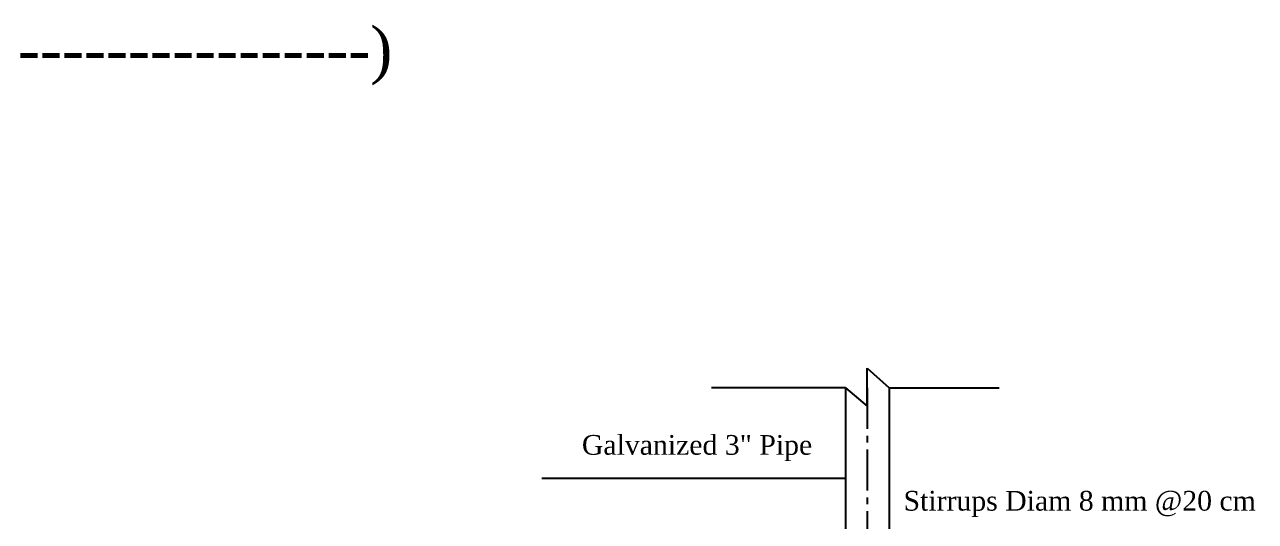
# Model space of a CAD drawing. Header units: centimetres. Extents: x 19229 to 24071, y 10219 to 13667.
# Drawn here: x 22395 to 23519, y 11132 to 11585 of the extents above; entities that cross this region are included whole.
import ezdxf

# ---------------------------------------------------------------- set-up
doc = ezdxf.new("R2010")
doc.units = ezdxf.units.CM
doc.linetypes.add('CENTER2', pattern=[1.125, 0.75, -0.125, 0.125, -0.125])
doc.layers.get('0').update_dxf_attribs({"linetype": 'CONTINUOUS'})
doc.styles.add('style3', font='times.ttf', dxfattribs={"height": 25})

msp = doc.modelspace()

# ---------------------------------------------------------------- linework, layer by layer
at = {"color": 7}
for p, q in [((23164.6, 11237), (23164.5, 11271.8)), ((23164.5, 11271.8), (23184.6, 11253.9)), ((23144.6, 11253.9), (23022.2, 11253.9)), ((23144.6, 11253.9), (23144.6, 10842.7)), ((23144.6, 11253.9), (23164.6, 11237)), ((23184.6, 11253.9), (23184.6, 10842.7)), ((23184.6, 11253.9), (23285.1, 11253.9)), ((23144.6, 11171.2), (22867.2, 11171.2))]:
    msp.add_line(p, q, dxfattribs=at)
at = {"color": 7, "linetype": 'CENTER2', "ltscale": 50}
msp.add_line((23164.6, 11253.9), (23164.6, 10842.7), dxfattribs=at)

# ---------------------------------------------------------------- texts
at = {"color": 7, "style": 'style3'}
for s, height, p in [('500 m3 Steel Tank Plan View (------------------)', 40, (21586.7, 11542.9)), ('Galvanized 3" Pipe', 18, (22903.9, 11192.8)), ('Stirrups Diam 8 mm @20 cm', 18, (23197.7, 11141.8))]:
    msp.add_text(s, height=height, dxfattribs=at).set_placement(p)

doc.saveas('drawing.dxf')
